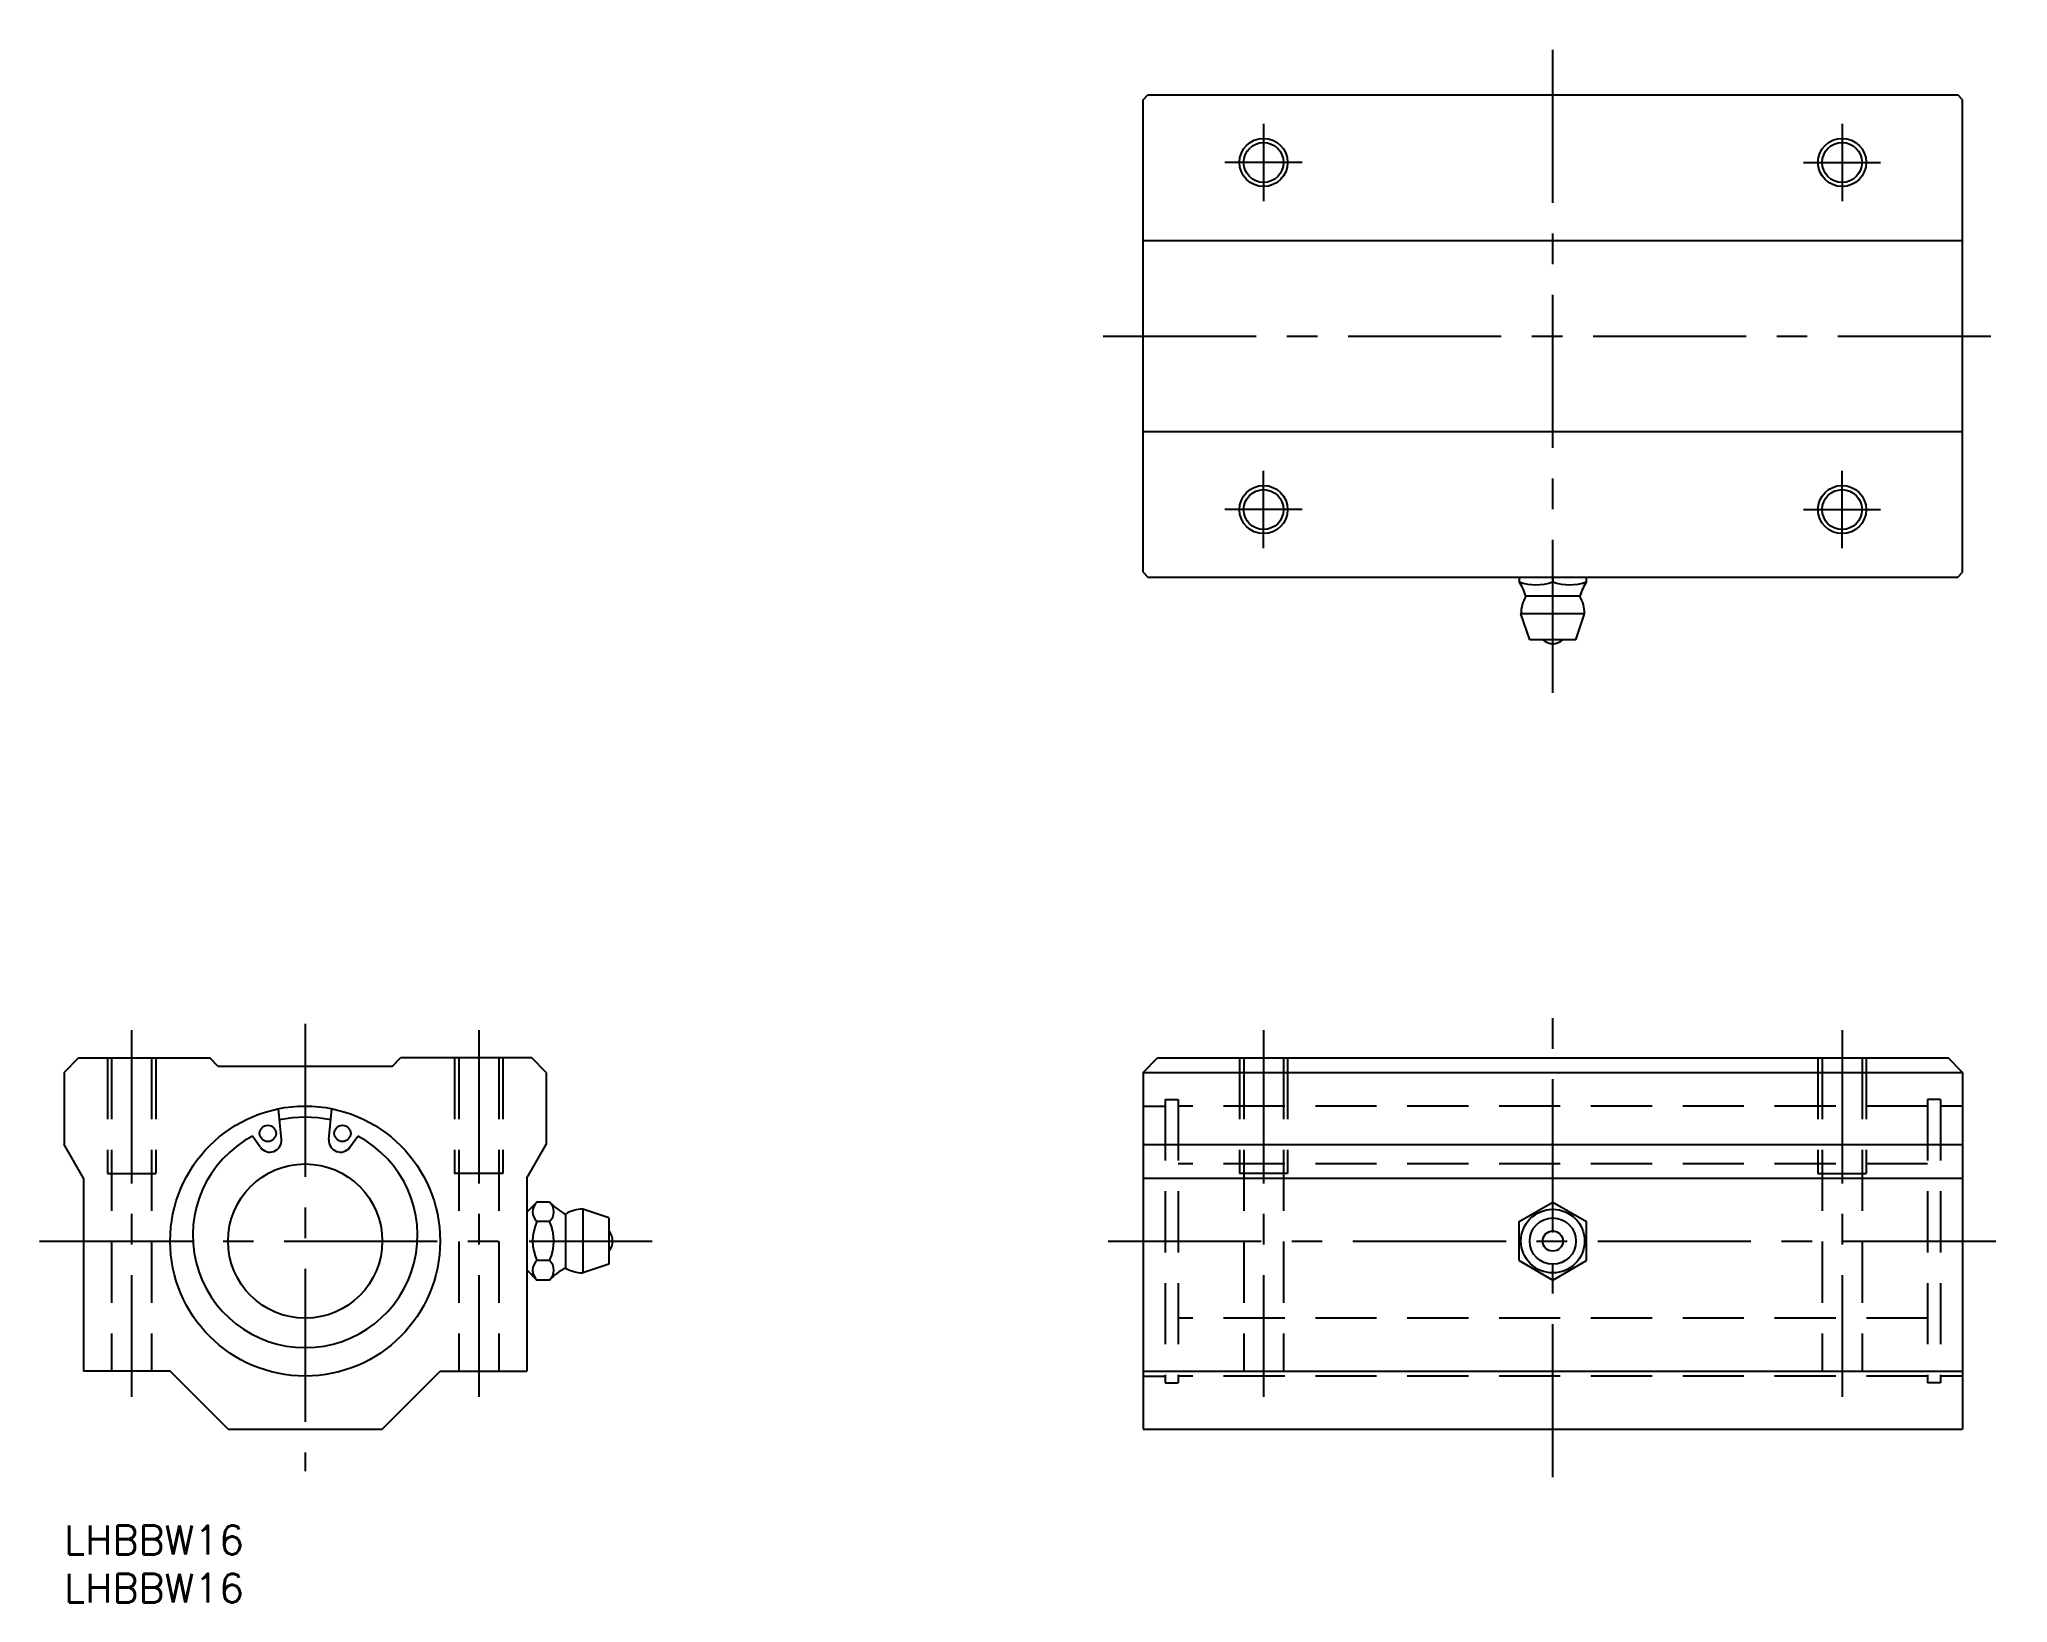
# Model space of a CAD drawing. Extents: x -3 to 202, y -8 to 154.
import ezdxf

# ---------------------------------------------------------------- set-up
doc = ezdxf.new("R2010")
doc.units = 0
doc.header["$LTSCALE"] = 0.5
doc.linetypes.add('CENTER', pattern=[50.8, 31.75, -6.35, 6.35, -6.35])
doc.linetypes.add('DASHED', pattern=[19.05, 12.7, -6.35])
for name, color, linetype in [('MSM_CENTER', 1, 'CENTER'), ('MSM_CONTINUOUS', 7, 'CONTINUOUS'), ('MSM_DASHED', 4, 'DASHED'), ('MSM_NARROW', 5, 'CONTINUOUS'), ('MSM_PART_NUMBER', 7, 'CONTINUOUS')]:
    doc.layers.add(name, color=color, linetype=linetype)
doc.styles.get("Standard").update_dxf_attribs({"font": 'txt.shx', "height": 3, "bigfont": 'bigfont.shx'})

# ---------------------------------------------------------------- blocks, each defined once
blk = doc.blocks.new('*U3')
at = {"layer": 'MSM_PART_NUMBER'}
blk.add_text('LHBBW16', height=3, dxfattribs=at).set_placement((0, -3))
blk = doc.blocks.new('*U4')
at = {"layer": 'MSM_PART_NUMBER'}
blk.add_text('LHBBW16', height=3, dxfattribs=at).set_placement((0, -8))

msp = doc.modelspace()

# ---------------------------------------------------------------- linework, layer by layer
at = {"layer": 'MSM_CENTER'}
for p, q in [((154.4, 86.37), (154.4, 154.14)), ((124.4, 145.37), (124.4, 137.37)), ((184.4, 145.37), (184.4, 137.37)), ((128.4, 141.37), (120.4, 141.37)), ((180.4, 141.37), (188.4, 141.37)), ((107.77, 123.37), (201.57, 123.37)), ((124.4, 101.37), (124.4, 109.37)), ((184.4, 101.37), (184.4, 109.37)), ((128.4, 105.37), (120.4, 105.37)), ((180.4, 105.37), (188.4, 105.37)), ((154.4, 5), (154.4, 53.5)), ((7, 51.36), (7, 13.36)), ((25, 52.03), (25, 5.63)), ((43, 51.36), (43, 13.36)), ((124.4, 51.36), (124.4, 13.36)), ((184.4, 51.36), (184.4, 13.36)), ((-2.57, 29.5), (61, 29.5)), ((108.27, 29.5), (201.27, 29.5))]:
    msp.add_line(p, q, dxfattribs=at)
at = {"layer": 'MSM_CONTINUOUS'}
for p, q in [((111.9, 147.87), (112.4, 148.37)), ((111.9, 98.87), (111.9, 147.87)), ((112.4, 148.37), (196.4, 148.37)), ((196.9, 147.87), (196.4, 148.37)), ((196.9, 98.87), (196.9, 147.87)), ((111.9, 133.27), (196.9, 133.27)), ((111.9, 113.47), (196.9, 113.47)), ((111.9, 98.87), (112.4, 98.37)), ((112.4, 98.37), (196.4, 98.37)), ((150.9, 98.37), (150.9, 97.89)), ((154.4, 98.37), (154.4, 97.89)), ((157.9, 97.89), (157.9, 98.37)), ((196.4, 98.37), (196.9, 98.87)), ((157.2, 96.37), (151.6, 96.37)), ((157.7, 94.57), (151.1, 94.57)), ((152, 91.87), (151.1, 94.57)), ((156.8, 91.87), (157.7, 94.57)), ((156.8, 91.87), (152, 91.87)), ((0, 47), (1.5, 48.5)), ((0, 47), (0, 39.5)), ((1.5, 48.5), (15.1, 48.5)), ((15.95, 47.65), (15.1, 48.5)), ((15.95, 47.65), (34.05, 47.65)), ((34.05, 47.65), (34.9, 48.5)), ((48.5, 48.5), (34.9, 48.5)), ((50, 47), (48.5, 48.5)), ((50, 47), (50, 39.5)), ((111.9, 47), (113.4, 48.5)), ((111.9, 47), (196.9, 47)), ((111.9, 47), (111.9, 10)), ((113.4, 48.5), (195.4, 48.5)), ((196.9, 47), (195.4, 48.5)), ((196.9, 47), (196.9, 10)), ((22.53, 40.03), (22.25, 43.23)), ((27.47, 40.03), (27.75, 43.23)), ((2, 36.04), (0, 39.5)), ((20.35, 39.23), (19.54, 40.39)), ((29.65, 39.23), (30.46, 40.39)), ((48, 36.04), (50, 39.5)), ((111.9, 39.5), (196.9, 39.5)), ((2, 36.04), (2, 16)), ((48, 36.04), (48, 16)), ((111.9, 36.04), (196.9, 36.04)), ((124.4, 36.5), (124.4, 36.5)), ((125.65, 36.5), (125.65, 36.5)), ((49.04, 33.54), (48, 32.5)), ((50.34, 33.54), (49.04, 33.54)), ((53.8, 32.8), (53.8, 26.2)), ((56.5, 31.9), (53.8, 32.8)), ((150.9, 31.52), (154.4, 33.54)), ((154.4, 33.54), (157.9, 31.52)), ((50.34, 31.52), (49.04, 31.52)), ((52, 32.3), (52, 26.7)), ((56.5, 31.9), (56.5, 27.1)), ((150.9, 27.48), (150.9, 31.52)), ((157.9, 27.48), (157.9, 31.52)), ((50.34, 27.48), (49.04, 27.48)), ((56.5, 27.1), (53.8, 26.2)), ((150.9, 27.48), (154.4, 25.46)), ((154.4, 25.46), (157.9, 27.48)), ((48, 26.5), (49.04, 25.46)), ((50.34, 25.46), (49.04, 25.46)), ((11, 16), (2, 16)), ((17, 10), (11, 16)), ((33, 10), (39, 16)), ((39, 16), (48, 16)), ((111.9, 16), (196.9, 16)), ((17, 10), (33, 10)), ((111.9, 10), (196.9, 10))]:
    msp.add_line(p, q, dxfattribs=at)
for centre, radius in [((124.4, 141.37), 2.07), ((184.4, 141.37), 2.07), ((124.4, 105.37), 2.07), ((184.4, 105.37), 2.07), ((25, 29.5), 14), ((21.13, 40.67), 0.85), ((28.87, 40.67), 0.85), ((25, 29.5), 8), ((154.4, 29.5), 3.3), ((154.4, 29.5), 2.4), ((154.4, 29.5), 1.05)]:
    msp.add_circle(centre, radius, dxfattribs=at)
for centre, radius, start, end in [((152.65, 102.63), 5.06, 249.7455, 290.2545), ((145.86, 94.65), 6, 16.69, 32.7323), ((154.59, 94.57), 3.49, 148.9518, 180), ((156.15, 102.63), 5.06, 249.7455, 290.2545), ((162.95, 94.65), 6, 147.2677, 163.31), ((154.21, 94.57), 3.49, 0, 31.0482), ((154.4, 93.04), 1.57, 228.2478, 311.7522), ((25, 29.5), 12.85, 78.1077, 101.8923), ((25, 30.1), 11.65, 117.942, 62.058), ((21.34, 39.92), 1.2, 214.9881, 5.0215), ((28.66, 39.92), 1.2, 174.9785, 325.0119), ((49.95, 32.53), 1.36, 131.985, 228.0149), ((49.43, 32.53), 1.36, 311.9851, 48.015), ((54.71, 37.65), 6, 225.0047, 243.126), ((53.8, 29.31), 3.49, 90, 121.0482), ((53.35, 29.5), 4.76, 154.8911, 205.1089), ((46.03, 29.5), 4.76, 334.8911, 25.1089), ((55.32, 29.5), 1.57, 318.2478, 41.7522), ((49.95, 26.47), 1.36, 131.9851, 228.0149), ((49.43, 26.47), 1.36, 311.9851, 48.0149), ((54.71, 21.35), 6, 116.874, 136.757), ((53.8, 29.69), 3.49, 238.9518, 270)]:
    msp.add_arc(centre, radius, start, end, dxfattribs=at)
at = {"layer": 'MSM_DASHED'}
for p, q in [((4.5, 48.5), (4.5, 36.5)), ((4.93, 48.5), (4.93, 16)), ((9.07, 48.5), (9.07, 16)), ((9.5, 48.5), (9.5, 36.5)), ((40.5, 48.5), (40.5, 36.5)), ((40.93, 48.5), (40.93, 16)), ((45.07, 48.5), (45.07, 16)), ((45.5, 48.5), (45.5, 36.5)), ((121.9, 48.5), (121.9, 36.5)), ((122.34, 48.5), (122.34, 16)), ((126.47, 48.5), (126.47, 16)), ((126.9, 48.5), (126.9, 36.5)), ((181.9, 48.5), (181.9, 36.5)), ((182.34, 48.5), (182.34, 16)), ((186.47, 48.5), (186.47, 16)), ((186.9, 48.5), (186.9, 36.5)), ((111.9, 43.5), (114.18, 43.5)), ((114.18, 44.2), (114.18, 14.8)), ((114.18, 44.2), (115.53, 44.2)), ((115.53, 44.2), (115.53, 14.8)), ((193.27, 43.5), (115.53, 43.5)), ((193.27, 44.2), (193.27, 14.8)), ((194.62, 44.2), (193.27, 44.2)), ((194.62, 44.2), (194.62, 14.8)), ((196.9, 43.5), (194.62, 43.5)), ((193.27, 37.5), (115.53, 37.5)), ((4.5, 36.5), (9.5, 36.5)), ((45.5, 36.5), (40.5, 36.5)), ((126.9, 36.5), (121.9, 36.5)), ((181.9, 36.5), (186.9, 36.5)), ((193.27, 21.5), (115.53, 21.5)), ((111.9, 15.5), (114.18, 15.5)), ((114.18, 14.8), (115.53, 14.8)), ((193.27, 15.5), (115.53, 15.5)), ((194.62, 14.8), (193.27, 14.8)), ((196.9, 15.5), (194.62, 15.5))]:
    msp.add_line(p, q, dxfattribs=at)
at = {"layer": 'MSM_NARROW'}
for centre in [(124.4, 141.37), (184.4, 141.37), (124.4, 105.37), (184.4, 105.37)]:
    msp.add_circle(centre, 2.5, dxfattribs=at)

# ---------------------------------------------------------------- block references
at = {"layer": 'MSM_CONTINUOUS'}
for name in ['*U3', '*U4']:
    msp.add_blockref(name, (0, 0), dxfattribs=at)

doc.saveas('drawing.dxf')
